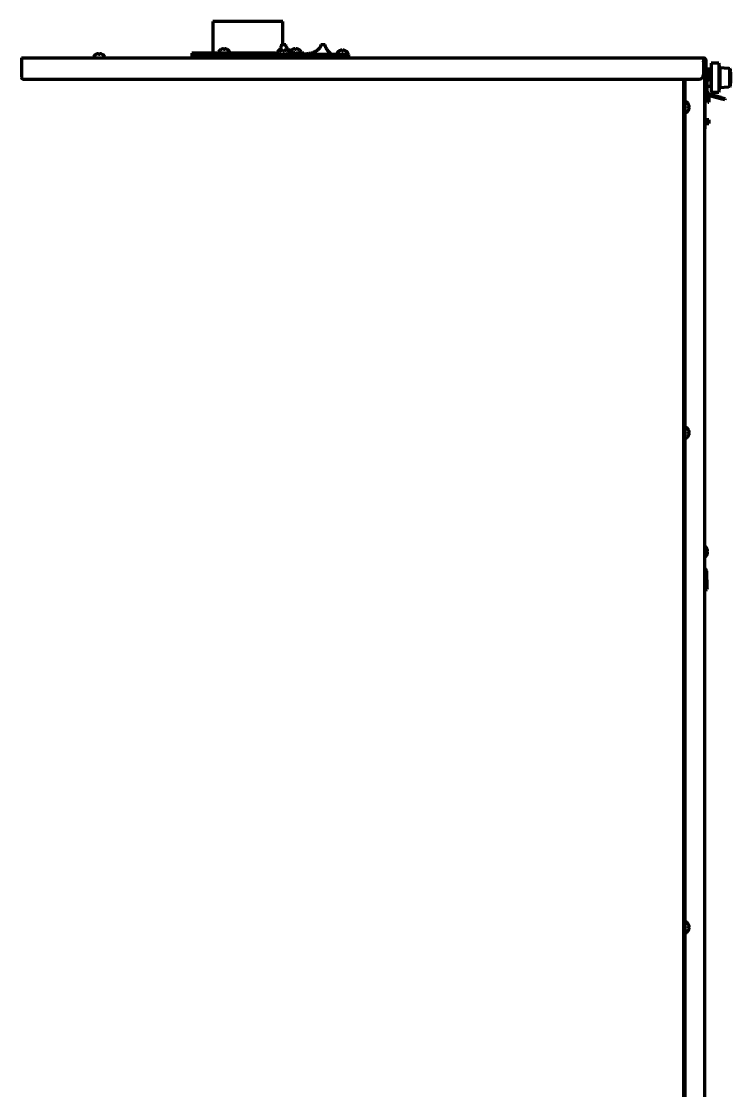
# Model space of a CAD drawing. Header units: inches. Extents: x -3077 to 7201, y 316 to 5463.
# Drawn here: x 1509 to 2015, y 3016 to 3778 of the extents above; entities that cross this region are included whole.
import ezdxf

# ---------------------------------------------------------------- set-up
doc = ezdxf.new("R2010")
doc.units = ezdxf.units.IN

msp = doc.modelspace()

# ---------------------------------------------------------------- linework, layer by layer
at = {"linetype": 'Continuous', "lineweight": 70}
for p, q in [((1670.46, 3778.36), (1645.46, 3778.36)), ((1645.46, 3778.36), (1645.46, 3755.76)), ((1695.46, 3778.36), (1670.46, 3778.36)), ((1695.46, 3761.95), (1695.46, 3778.36)), ((1694.35, 3761.96), (1697.46, 3761.96)), ((1722.46, 3761.96), (1725.57, 3761.96)), ((1508.76, 3752.26), (1995.56, 3752.26)), ((1508.76, 3752.26), (1508.76, 3750.15)), ((1560.26, 3752.86), (1560.26, 3752.66)), ((1561.96, 3754.7), (1561.96, 3754.73)), ((1566.56, 3754.73), (1566.56, 3754.7)), ((1568.26, 3752.66), (1568.26, 3752.86)), ((1629.46, 3753.26), (1677.46, 3753.26)), ((1629.46, 3753.26), (1629.46, 3752.26)), ((1689.89, 3755.76), (1630.46, 3755.76)), ((1630.46, 3755.76), (1630.46, 3754.26)), ((1677.46, 3754.26), (1630.46, 3754.26)), ((1645.46, 3754.25), (1645.46, 3753.25)), ((1649.46, 3756.36), (1649.46, 3756.16)), ((1651.16, 3758.2), (1651.16, 3758.23)), ((1651.86, 3753.44), (1651.53, 3753.26)), ((1651.71, 3754.26), (1651.86, 3754.17)), ((1651.86, 3754.17), (1651.86, 3753.44)), ((1651.86, 3754.17), (1655.06, 3754.17)), ((1655.06, 3753.44), (1651.86, 3753.44)), ((1655.06, 3754.17), (1655.21, 3754.26)), ((1655.06, 3753.44), (1655.06, 3754.17)), ((1655.39, 3753.26), (1655.06, 3753.44)), ((1655.76, 3758.23), (1655.76, 3758.2)), ((1657.46, 3756.16), (1657.46, 3756.36)), ((1738.54, 3753.26), (1676.96, 3753.26)), ((1676.96, 3753.26), (1676.96, 3752.26)), ((1742.46, 3754.76), (1677.46, 3754.76)), ((1677.46, 3754.76), (1677.46, 3753.26)), ((1689.96, 3755.1), (1689.96, 3754.76)), ((1691.96, 3755.36), (1691.96, 3755.16)), ((1693.66, 3757.2), (1693.66, 3757.23)), ((1698.26, 3757.23), (1698.26, 3757.2)), ((1699.96, 3755.16), (1699.96, 3755.36)), ((1702.16, 3758.2), (1702.16, 3758.23)), ((1710.46, 3755.76), (1704.95, 3755.76)), ((1706.76, 3758.23), (1706.76, 3758.2)), ((1708.46, 3756.16), (1708.46, 3756.36)), ((1710.46, 3754.99), (1710.46, 3755.76)), ((1729.96, 3754.76), (1729.96, 3755.1)), ((1733.96, 3755.36), (1733.96, 3755.16)), ((1735.66, 3757.2), (1735.66, 3757.23)), ((1742.96, 3753.26), (1738.54, 3753.26)), ((1740.26, 3757.23), (1740.26, 3757.2)), ((1741.96, 3755.16), (1741.96, 3755.36)), ((1742.46, 3753.26), (1742.46, 3754.76)), ((1742.96, 3752.26), (1742.96, 3753.26)), ((1995.56, 3752.26), (1995.56, 3750.15)), ((1508.73, 3751.16), (1508.77, 3751.16)), ((1508.76, 3750.15), (1508.76, 3738.25)), ((1995.56, 3750.15), (1995.56, 3740.25)), ((1996.36, 3748.56), (1996.36, 2424.36)), ((1996.56, 3730.26), (1996.56, 3750.26)), ((1997.56, 3750.26), (1996.56, 3750.26)), ((1997.56, 3730.26), (1997.56, 3750.26)), ((2001.06, 3748.59), (2001.06, 3727.93)), ((2006.66, 3748.59), (2001.06, 3748.59)), ((2006.66, 3748.59), (2006.66, 3738.26)), ((2007.24, 3745.27), (2006.66, 3748.59)), ((2013.53, 3744.83), (2007.24, 3745.27)), ((2007.24, 3745.27), (2007.24, 3738.26)), ((2013.53, 3744.83), (2013.53, 3744.75)), ((2013.53, 3744.75), (2014.54, 3744.68)), ((2014.03, 3744.71), (2013.53, 3744.75)), ((2014.54, 3731.83), (2014.54, 3744.68)), ((1509.76, 3737.26), (1992.56, 3737.26)), ((1981.56, 2085.76), (1981.56, 3737.25)), ((1982.36, 3737.25), (1982.36, 2426.36)), ((1998.06, 3744.26), (1997.96, 3744.16)), ((1998.16, 3744.16), (1997.96, 3744.16)), ((1998, 3742.46), (1998.04, 3742.46)), ((1998.04, 3737.86), (1998, 3737.86)), ((2000.86, 3744.26), (1998.06, 3744.26)), ((1998.06, 3744.26), (1998.06, 3744.16)), ((2000, 3742.46), (2000.04, 3742.46)), ((2000.04, 3737.86), (2000, 3737.86)), ((2000.86, 3744.26), (2000.86, 3732.26)), ((2001.06, 3744.06), (2000.86, 3744.26)), ((2006.66, 3738.26), (2006.66, 3727.93)), ((2007.24, 3738.26), (2007.24, 3731.25)), ((1996.56, 3736.33), (1996.56, 3701.76)), ((1996.56, 3733.76), (1996.56, 3733.76)), ((1996.56, 3730.86), (1996.56, 3730.86)), ((1996.56, 3727.26), (1996.56, 3730.26)), ((1997.56, 3732.76), (1998.06, 3732.26)), ((1998.06, 3730.86), (1997.56, 3730.86)), ((1997.56, 3730.26), (1997.56, 3727.26)), ((1997.96, 3736.16), (1998.16, 3736.16)), ((1998.06, 3736.16), (1998.06, 3732.26)), ((1998.06, 3732.26), (2000.86, 3732.26)), ((1998.06, 3730.86), (1998.06, 3728.16)), ((2000.86, 3732.26), (2001.06, 3732.46)), ((2006.66, 3727.93), (2007.24, 3731.25)), ((2007.24, 3731.25), (2013.53, 3731.68)), ((2014.54, 3731.83), (2013.53, 3731.76)), ((2013.53, 3731.76), (2013.53, 3731.68)), ((1996.56, 3728.16), (1996.56, 3728.16)), ((1996.56, 3727.76), (1996.56, 3727.76)), ((1997.56, 3727.26), (1996.56, 3727.26)), ((1997.56, 3728.16), (1998.06, 3728.16)), ((1997.76, 3727.76), (1997.56, 3727.76)), ((1997.76, 3727.76), (1997.76, 3727.16)), ((1997.76, 3725.92), (1997.76, 3720.76)), ((1997.76, 3721.76), (1998.76, 3721.76)), ((2007.89, 3723.18), (1998.04, 3725.82)), ((2008.15, 3724.15), (1998.3, 3726.79)), ((1998.76, 3726.76), (1998.43, 3726.76)), ((1998.76, 3727.72), (1999.56, 3727.72)), ((1998.76, 3727.72), (1998.76, 3726.67)), ((1998.76, 3725.63), (1998.76, 3722.52)), ((1998.76, 3722.52), (1998.76, 3720.79)), ((1998.76, 3722.52), (1999.56, 3722.52)), ((1999.56, 3727.72), (1999.56, 3726.45)), ((1999.56, 3725.42), (1999.56, 3722.52)), ((1999.56, 3722.52), (1999.56, 3720.79)), ((2001.06, 3727.93), (2006.66, 3727.93)), ((2010.79, 3722.41), (2007.89, 3723.18)), ((2008.15, 3724.15), (2011.05, 3723.37)), ((2011.05, 3723.37), (2010.79, 3722.41)), ((1982.96, 3721.16), (1982.76, 3721.16)), ((1984.8, 3719.46), (1984.84, 3719.46)), ((1984.84, 3714.86), (1984.8, 3714.86)), ((1996.56, 3720.76), (1997.76, 3720.76)), ((1998.76, 3720.79), (1999.56, 3720.79)), ((1982.76, 3713.16), (1982.96, 3713.16)), ((1998.06, 3708.11), (1996.56, 3708.11)), ((1998.06, 3708.11), (1998.06, 3705.41)), ((1999.56, 3708.11), (1998.06, 3708.11)), ((1999.56, 3708.11), (1999.56, 3705.41)), ((1996.56, 3701.76), (1996.36, 3701.76)), ((1996.56, 3705.41), (1998.06, 3705.41)), ((1998.06, 3705.41), (1999.56, 3705.41)), ((1982.96, 3488.96), (1982.76, 3488.96)), ((1984.8, 3487.26), (1984.84, 3487.26)), ((1982.76, 3480.96), (1982.96, 3480.96)), ((1984.84, 3482.66), (1984.8, 3482.66)), ((1998, 3402.46), (1998.04, 3402.46)), ((1998.04, 3397.86), (1998, 3397.86)), ((1996.7, 3386.43), (1997.13, 3374.05)), ((1997.7, 3386.46), (1998.13, 3374.09)), ((1997.16, 3373.05), (1997.13, 3374.05)), ((1997.16, 3373.05), (1998.16, 3373.09)), ((1998.13, 3374.09), (1998.16, 3373.09)), ((1982.96, 3136.26), (1982.76, 3136.26)), ((1984.8, 3134.56), (1984.84, 3134.56)), ((1982.76, 3128.26), (1982.96, 3128.26)), ((1984.84, 3129.96), (1984.8, 3129.96))]:
    msp.add_line(p, q, dxfattribs=at)
for centre, radius, start, end in [((1560.66, 3752.86), 0.4, 149.69882, 180), ((1560.66, 3752.66), 0.4, 180, 270), ((1564.46, 3750.64), 4.8, 121.58373, 149.69882), ((1564.26, 3750.95), 3.78, 90.00345, 97.60407), ((1564.26, 3750.95), 3.78, 82.39595, 89.99653), ((1564.06, 3750.64), 4.8, 30.30118, 58.41865), ((1567.86, 3752.66), 0.4, 270, 0), ((1567.86, 3752.86), 0.4, 0, 30.30118), ((1649.86, 3756.36), 0.4, 149.69882, 180), ((1649.86, 3756.16), 0.4, 180, 270), ((1653.66, 3754.14), 4.8, 121.58373, 149.69882), ((1653.46, 3754.45), 3.78, 90.00345, 97.60407), ((1653.46, 3754.45), 3.78, 82.39595, 89.99653), ((1653.26, 3754.14), 4.8, 30.30118, 58.41865), ((1657.06, 3756.16), 0.4, 270, 0), ((1657.06, 3756.36), 0.4, 0, 30.30118), ((1692.36, 3755.36), 0.4, 149.69882, 180), ((1692.36, 3755.16), 0.4, 180, 270), ((1696.16, 3753.14), 4.8, 121.58373, 149.69882), ((1695.96, 3753.45), 3.78, 90.00345, 97.60407), ((1695.96, 3753.45), 3.78, 82.39595, 89.99653), ((1695.76, 3753.14), 4.8, 30.30118, 58.41865), ((1699.56, 3755.16), 0.4, 270, 0), ((1699.56, 3755.36), 0.4, 0, 30.30118), ((1704.66, 3754.14), 4.8, 121.58373, 141.3315), ((1704.46, 3754.45), 3.78, 90.00345, 97.60407), ((1704.46, 3754.45), 3.78, 82.39595, 89.99653), ((1704.26, 3754.14), 4.8, 30.30118, 58.41865), ((1708.06, 3756.16), 0.4, 270, 0), ((1708.06, 3756.36), 0.4, 0, 30.30118), ((1734.36, 3755.36), 0.4, 149.69882, 180), ((1734.36, 3755.16), 0.4, 180, 270), ((1738.16, 3753.14), 4.8, 121.58373, 149.69882), ((1737.96, 3753.45), 3.78, 90.00345, 97.60407), ((1737.96, 3753.45), 3.78, 82.39595, 89.99653), ((1737.76, 3753.14), 4.8, 30.30118, 58.41865), ((1741.56, 3755.16), 0.4, 270, 0), ((1741.56, 3755.36), 0.4, 0, 30.30118), ((1994.16, 3743.86), 2.4, 0, 23.5575), ((1993.94, 3739.96), 4.8, 56.9655, 59.69882), ((1997.96, 3743.76), 0.4, 90, 180), ((1993.94, 3739.96), 4.8, 31.58373, 41.04665), ((1993.94, 3740.36), 4.8, 318.95317, 328.41865), ((1994.26, 3740.16), 3.78, 0.00345, 7.60407), ((1994.26, 3740.16), 3.78, 352.39595, 359.99653), ((1998.16, 3743.76), 0.4, 59.69882, 90), ((1995.94, 3739.96), 4.8, 31.58373, 59.69882), ((1995.94, 3740.35), 4.8, 300.30118, 328.41865), ((1996.26, 3740.16), 3.78, 0.00345, 7.60407), ((1996.26, 3740.16), 3.78, 352.39595, 359.99653), ((1993.94, 3740.36), 4.8, 300.30118, 303.08174), ((1997.96, 3736.56), 0.4, 180, 270), ((1998.16, 3736.56), 0.4, 270, 300.30118), ((1998.56, 3727.76), 2, 194.45742, 255), ((1998.56, 3727.76), 1, 180, 255), ((1982.76, 3720.76), 0.4, 90, 180), ((1982.96, 3720.76), 0.4, 59.69882, 90), ((1980.74, 3716.96), 4.8, 31.58373, 59.69882), ((1980.74, 3717.35), 4.8, 300.30118, 328.41865), ((1981.06, 3717.16), 3.78, 0.00345, 7.60407), ((1981.06, 3717.16), 3.78, 352.39595, 359.99653), ((1982.76, 3713.56), 0.4, 180, 270), ((1982.96, 3713.56), 0.4, 270, 300.30118), ((1982.76, 3488.56), 0.4, 90, 180), ((1982.96, 3488.56), 0.4, 59.69882, 90), ((1980.74, 3484.76), 4.8, 31.58373, 59.69882), ((1981.06, 3484.96), 3.78, 0.00345, 7.60407), ((1982.76, 3481.36), 0.4, 180, 270), ((1982.96, 3481.36), 0.4, 270, 300.30118), ((1980.74, 3485.15), 4.8, 300.30118, 328.41865), ((1981.06, 3484.96), 3.78, 352.39595, 359.99653), ((1993.94, 3399.96), 4.8, 31.58373, 59.69882), ((1993.94, 3400.36), 4.8, 300.30118, 328.41865), ((1994.26, 3400.16), 3.78, 0.00345, 7.60407), ((1994.26, 3400.16), 3.78, 352.39595, 359.99653), ((1995.7, 3386.39), 2, 2, 70.64731), ((1995.7, 3386.39), 1, 2, 48.49044), ((1982.76, 3135.86), 0.4, 90, 180), ((1982.96, 3135.86), 0.4, 59.69882, 90), ((1980.74, 3132.06), 4.8, 31.58373, 59.69882), ((1982.76, 3128.66), 0.4, 180, 270), ((1982.96, 3128.66), 0.4, 270, 300.30118), ((1980.74, 3132.45), 4.8, 300.30118, 328.41865), ((1981.06, 3132.26), 3.78, 0.00345, 7.60407), ((1981.06, 3132.26), 3.78, 352.39595, 359.99653)]:
    msp.add_arc(centre, radius, start, end, dxfattribs=at)
for centre, major_axis, start_param, end_param in [((1509.76, 3738.25), (1, 0), 3.141593, 4.712389), ((1992.56, 3740.25), (3, 0), 4.712389, 6.283185)]:
    msp.add_ellipse(centre, major_axis=major_axis, ratio=0.99863, start_param=start_param, end_param=end_param, dxfattribs=at)
for points, knots in [([(1694.35, 3761.96), (1694.35, 3761.78), (1694.34, 3761.61), (1694.3, 3761.27), (1694.27, 3761.11), (1694.23, 3760.9), (1694.22, 3760.86), (1694.2, 3760.78), (1694.17, 3760.66), (1694.14, 3760.55), (1694.07, 3760.32), (1694.02, 3760.17), (1693.91, 3759.88), (1693.85, 3759.74), (1693.72, 3759.47), (1693.65, 3759.34), (1693.52, 3759.09), (1693.45, 3758.97), (1693.31, 3758.74), (1693.24, 3758.62), (1693.1, 3758.4), (1693.03, 3758.3), (1692.92, 3758.14), (1692.87, 3758.07), (1692.81, 3757.99), (1692.78, 3757.94), (1692.76, 3757.92), (1692.6, 3757.7), (1692.45, 3757.52), (1692.18, 3757.19), (1692.04, 3757.03), (1691.78, 3756.74), (1691.65, 3756.6), (1691.47, 3756.41), (1691.41, 3756.35), (1691.32, 3756.26), (1691.29, 3756.23), (1691.23, 3756.17), (1691.2, 3756.14), (1691.06, 3756), (1690.96, 3755.9), (1690.77, 3755.71), (1690.68, 3755.63), (1690.51, 3755.47), (1690.44, 3755.4), (1690.3, 3755.27), (1690.24, 3755.22), (1690.18, 3755.16), (1690.17, 3755.15), (1690.14, 3755.13), (1690.11, 3755.09), (1690.08, 3755.07), (1690.03, 3755.02), (1689.98, 3754.97), (1689.96, 3754.96), (1689.96, 3754.96), (1689.96, 3754.96)], [0, 0, 0, 0, 0.031247, 0.031247, 0.062494, 0.062494, 0.070306, 0.070306, 0.078118, 0.093741, 0.093741, 0.124988, 0.124988, 0.156235, 0.156235, 0.187482, 0.187482, 0.218729, 0.218729, 0.249977, 0.249977, 0.281224, 0.281224, 0.296847, 0.304659, 0.304659, 0.312471, 0.312471, 0.374965, 0.374965, 0.437459, 0.437459, 0.499953, 0.499953, 0.5312, 0.5312, 0.546824, 0.546824, 0.562447, 0.562447, 0.624941, 0.624941, 0.687436, 0.687436, 0.74993, 0.74993, 0.812424, 0.812424, 0.828047, 0.828047, 0.843671, 0.874918, 0.874918, 0.937412, 0.999906, 1, 1, 1, 1]), ([(1722.46, 3761.96), (1722.46, 3761.78), (1722.45, 3761.61), (1722.4, 3761.27), (1722.37, 3761.11), (1722.31, 3760.9), (1722.3, 3760.86), (1722.28, 3760.78), (1722.24, 3760.66), (1722.2, 3760.55), (1722.1, 3760.32), (1722.04, 3760.17), (1721.89, 3759.88), (1721.81, 3759.74), (1721.63, 3759.47), (1721.54, 3759.34), (1721.35, 3759.09), (1721.25, 3758.97), (1721.05, 3758.74), (1720.94, 3758.62), (1720.72, 3758.41), (1720.61, 3758.3), (1720.44, 3758.14), (1720.35, 3758.07), (1720.26, 3757.99), (1720.2, 3757.95), (1720.17, 3757.92), (1719.89, 3757.7), (1719.64, 3757.52), (1719.12, 3757.19), (1718.85, 3757.03), (1718.3, 3756.74), (1718.02, 3756.6), (1717.58, 3756.41), (1717.43, 3756.35), (1717.21, 3756.26), (1717.14, 3756.23), (1716.98, 3756.17), (1716.91, 3756.14), (1716.53, 3756), (1716.22, 3755.9), (1715.6, 3755.71), (1715.28, 3755.63), (1714.64, 3755.47), (1714.32, 3755.4), (1713.66, 3755.28), (1713.33, 3755.22), (1712.91, 3755.16), (1712.83, 3755.15), (1712.66, 3755.13), (1712.41, 3755.1), (1712.16, 3755.07), (1711.65, 3755.02), (1711.31, 3755), (1710.8, 3754.97), (1710.63, 3754.97), (1710.29, 3754.96), (1710.12, 3754.96), (1709.6, 3754.96), (1709.26, 3754.96), (1708.58, 3755), (1707.91, 3755.05), (1707.25, 3755.13), (1706.58, 3755.22), (1706.25, 3755.28), (1705.76, 3755.37), (1705.6, 3755.4), (1705.36, 3755.46), (1705.28, 3755.47), (1705.11, 3755.51), (1705.03, 3755.53), (1704.63, 3755.63), (1704.31, 3755.72), (1703.69, 3755.9), (1703.39, 3756.01), (1702.79, 3756.22), (1702.49, 3756.34), (1701.91, 3756.6), (1701.63, 3756.73), (1701.22, 3756.95), (1701.08, 3757.03), (1700.88, 3757.15), (1700.81, 3757.19), (1700.67, 3757.27), (1700.61, 3757.31), (1700.28, 3757.52), (1700.03, 3757.7), (1699.66, 3757.99), (1699.54, 3758.09), (1699.31, 3758.3), (1699.2, 3758.4), (1699.03, 3758.57), (1698.98, 3758.62), (1698.87, 3758.74), (1698.82, 3758.79), (1698.66, 3758.97), (1698.56, 3759.09), (1698.37, 3759.34), (1698.28, 3759.47), (1698.11, 3759.74), (1698.03, 3759.88), (1697.94, 3760.06), (1697.92, 3760.09), (1697.88, 3760.17), (1697.87, 3760.2), (1697.82, 3760.32), (1697.78, 3760.39), (1697.69, 3760.62), (1697.64, 3760.78), (1697.57, 3761.02), (1697.55, 3761.1), (1697.53, 3761.23), (1697.52, 3761.27), (1697.51, 3761.36), (1697.5, 3761.4), (1697.47, 3761.61), (1697.46, 3761.78), (1697.46, 3761.96)], [0, 0, 0, 0, 0.015625, 0.015625, 0.03125, 0.03125, 0.035156, 0.035156, 0.039063, 0.046875, 0.046875, 0.0625, 0.0625, 0.078125, 0.078125, 0.09375, 0.09375, 0.109375, 0.109375, 0.125, 0.125, 0.140625, 0.140625, 0.148438, 0.152344, 0.152344, 0.15625, 0.15625, 0.1875, 0.1875, 0.21875, 0.21875, 0.25, 0.25, 0.265625, 0.265625, 0.273438, 0.273438, 0.28125, 0.28125, 0.3125, 0.3125, 0.34375, 0.34375, 0.375, 0.375, 0.40625, 0.40625, 0.414063, 0.414063, 0.421875, 0.4375, 0.4375, 0.46875, 0.46875, 0.484375, 0.484375, 0.5, 0.5, 0.53125, 0.53125, 0.5625, 0.59375, 0.59375, 0.625, 0.625, 0.640625, 0.640625, 0.648438, 0.648438, 0.65625, 0.65625, 0.6875, 0.6875, 0.71875, 0.71875, 0.75, 0.75, 0.78125, 0.78125, 0.796875, 0.796875, 0.804688, 0.804688, 0.8125, 0.8125, 0.84375, 0.84375, 0.859375, 0.859375, 0.875, 0.875, 0.882813, 0.882813, 0.890625, 0.890625, 0.90625, 0.90625, 0.921875, 0.921875, 0.9375, 0.9375, 0.941406, 0.941406, 0.945313, 0.945313, 0.953125, 0.953125, 0.96875, 0.96875, 0.976563, 0.976563, 0.980469, 0.980469, 0.984375, 0.984375, 1, 1, 1, 1]), ([(1729.96, 3754.96), (1729.96, 3754.96), (1729.94, 3754.97), (1729.89, 3755.02), (1729.85, 3755.06), (1729.84, 3755.07), (1729.82, 3755.09), (1729.79, 3755.12), (1729.75, 3755.15), (1729.68, 3755.22), (1729.62, 3755.28), (1729.48, 3755.4), (1729.41, 3755.47), (1729.24, 3755.63), (1729.15, 3755.71), (1728.96, 3755.9), (1728.85, 3756), (1728.72, 3756.14), (1728.69, 3756.17), (1728.63, 3756.23), (1728.54, 3756.31), (1728.45, 3756.41), (1728.27, 3756.6), (1728.14, 3756.73), (1727.88, 3757.03), (1727.74, 3757.18), (1727.47, 3757.52), (1727.32, 3757.7), (1727.14, 3757.94), (1727.11, 3757.99), (1727.03, 3758.09), (1727, 3758.14), (1726.89, 3758.3), (1726.82, 3758.4), (1726.68, 3758.62), (1726.61, 3758.73), (1726.47, 3758.97), (1726.4, 3759.09), (1726.31, 3759.25), (1726.3, 3759.28), (1726.26, 3759.34), (1726.21, 3759.44), (1726.17, 3759.54), (1726.07, 3759.74), (1726.01, 3759.88), (1725.9, 3760.17), (1725.85, 3760.31), (1725.79, 3760.51), (1725.78, 3760.54), (1725.76, 3760.62), (1725.75, 3760.66), (1725.72, 3760.78), (1725.7, 3760.86), (1725.65, 3761.1), (1725.62, 3761.27), (1725.6, 3761.48), (1725.59, 3761.52), (1725.58, 3761.61), (1725.58, 3761.65), (1725.57, 3761.78), (1725.57, 3761.87), (1725.57, 3761.96)], [0, 0, 0, 0, 0.062412, 0.124918, 0.124918, 0.140544, 0.140544, 0.156171, 0.187424, 0.187424, 0.24993, 0.24993, 0.312436, 0.312436, 0.374941, 0.374941, 0.437447, 0.437447, 0.453074, 0.453074, 0.4687, 0.499953, 0.499953, 0.562459, 0.562459, 0.624965, 0.624965, 0.687471, 0.687471, 0.703097, 0.703097, 0.718724, 0.718724, 0.749977, 0.749977, 0.781229, 0.781229, 0.812482, 0.812482, 0.820296, 0.820296, 0.828109, 0.843735, 0.843735, 0.874988, 0.874988, 0.906241, 0.906241, 0.914054, 0.914054, 0.921868, 0.921868, 0.937494, 0.937494, 0.968747, 0.968747, 0.97656, 0.97656, 0.984374, 0.984374, 1, 1, 1, 1]), ([(1563.76, 3754.7), (1563.76, 3754.83), (1563.76, 3754.93), (1563.76, 3755.07), (1563.76, 3755.11), (1563.76, 3755.19), (1563.76, 3755.22), (1563.76, 3755.25)], [0, 0, 0, 0, 0.5, 0.5, 0.75, 0.75, 1, 1, 1, 1]), ([(1566.56, 3754.7), (1566.36, 3754.83), (1566.15, 3754.93), (1565.82, 3755.07), (1565.71, 3755.11), (1565.49, 3755.19), (1565.37, 3755.22), (1565.26, 3755.25)], [0, 0, 0, 0, 0.5, 0.5, 0.75, 0.75, 1, 1, 1, 1]), ([(1652.96, 3758.2), (1652.96, 3758.33), (1652.96, 3758.43), (1652.96, 3758.57), (1652.96, 3758.61), (1652.96, 3758.69), (1652.96, 3758.72), (1652.96, 3758.75)], [0, 0, 0, 0, 0.5, 0.5, 0.75, 0.75, 1, 1, 1, 1]), ([(1655.76, 3758.2), (1655.56, 3758.33), (1655.35, 3758.43), (1655.02, 3758.57), (1654.91, 3758.61), (1654.69, 3758.69), (1654.57, 3758.72), (1654.46, 3758.75)], [0, 0, 0, 0, 0.5, 0.5, 0.75, 0.75, 1, 1, 1, 1]), ([(1695.46, 3757.2), (1695.46, 3757.33), (1695.46, 3757.43), (1695.46, 3757.57), (1695.46, 3757.61), (1695.46, 3757.69), (1695.46, 3757.72), (1695.46, 3757.75)], [0, 0, 0, 0, 0.5, 0.5, 0.75, 0.75, 1, 1, 1, 1]), ([(1698.26, 3757.2), (1698.06, 3757.33), (1697.85, 3757.43), (1697.52, 3757.57), (1697.41, 3757.61), (1697.19, 3757.69), (1697.07, 3757.72), (1696.96, 3757.75)], [0, 0, 0, 0, 0.5, 0.5, 0.75, 0.75, 1, 1, 1, 1]), ([(1703.96, 3758.2), (1703.96, 3758.33), (1703.96, 3758.43), (1703.96, 3758.57), (1703.96, 3758.61), (1703.96, 3758.69), (1703.96, 3758.72), (1703.96, 3758.75)], [0, 0, 0, 0, 0.5, 0.5, 0.75, 0.75, 1, 1, 1, 1]), ([(1706.76, 3758.2), (1706.56, 3758.33), (1706.35, 3758.43), (1706.02, 3758.57), (1705.91, 3758.61), (1705.69, 3758.69), (1705.57, 3758.72), (1705.46, 3758.75)], [0, 0, 0, 0, 0.5, 0.5, 0.75, 0.75, 1, 1, 1, 1]), ([(1737.46, 3757.2), (1737.46, 3757.33), (1737.46, 3757.43), (1737.46, 3757.57), (1737.46, 3757.61), (1737.46, 3757.69), (1737.46, 3757.72), (1737.46, 3757.75)], [0, 0, 0, 0, 0.5, 0.5, 0.75, 0.75, 1, 1, 1, 1]), ([(1740.26, 3757.2), (1740.06, 3757.33), (1739.85, 3757.43), (1739.52, 3757.57), (1739.41, 3757.61), (1739.19, 3757.69), (1739.07, 3757.72), (1738.96, 3757.75)], [0, 0, 0, 0, 0.5, 0.5, 0.75, 0.75, 1, 1, 1, 1]), ([(1995.14, 3749.98), (1995.25, 3749.9), (1995.65, 3749.63), (1996.19, 3749.16), (1996.36, 3748.76), (1996.36, 3748.56)], [0, 0, 0, 0, 0.1556, 0.5778, 1, 1, 1, 1]), ([(1996.36, 3748.56), (1996.36, 3748.87), (1996.19, 3749.5), (1995.73, 3749.96), (1995.46, 3750.11)], [0, 0, 0, 0, 0.500994, 1, 1, 1, 1]), ([(1998, 3740.66), (1998.13, 3740.66), (1998.24, 3740.66), (1998.37, 3740.66), (1998.42, 3740.66), (1998.49, 3740.66), (1998.53, 3740.66), (1998.55, 3740.66)], [0, 0, 0, 0, 0.5, 0.5, 0.75, 0.75, 1, 1, 1, 1]), ([(1998, 3737.86), (1998.13, 3738.06), (1998.24, 3738.27), (1998.37, 3738.59), (1998.42, 3738.7), (1998.49, 3738.93), (1998.53, 3739.04), (1998.55, 3739.16)], [0, 0, 0, 0, 0.5, 0.5, 0.75, 0.75, 1, 1, 1, 1]), ([(2000, 3740.66), (2000.13, 3740.66), (2000.24, 3740.66), (2000.37, 3740.66), (2000.42, 3740.66), (2000.49, 3740.66), (2000.53, 3740.66), (2000.55, 3740.66)], [0, 0, 0, 0, 0.5, 0.5, 0.75, 0.75, 1, 1, 1, 1]), ([(2000, 3737.86), (2000.13, 3738.06), (2000.24, 3738.27), (2000.37, 3738.59), (2000.42, 3738.7), (2000.49, 3738.93), (2000.53, 3739.04), (2000.55, 3739.16)], [0, 0, 0, 0, 0.5, 0.5, 0.75, 0.75, 1, 1, 1, 1]), ([(1984.8, 3717.66), (1984.93, 3717.66), (1985.04, 3717.66), (1985.17, 3717.66), (1985.22, 3717.66), (1985.29, 3717.66), (1985.33, 3717.66), (1985.35, 3717.66)], [0, 0, 0, 0, 0.5, 0.5, 0.75, 0.75, 1, 1, 1, 1]), ([(1984.8, 3714.86), (1984.93, 3715.06), (1985.04, 3715.27), (1985.17, 3715.59), (1985.22, 3715.7), (1985.29, 3715.93), (1985.33, 3716.04), (1985.35, 3716.16)], [0, 0, 0, 0, 0.5, 0.5, 0.75, 0.75, 1, 1, 1, 1]), ([(1984.8, 3485.46), (1984.93, 3485.46), (1985.04, 3485.46), (1985.17, 3485.46), (1985.22, 3485.46), (1985.29, 3485.46), (1985.33, 3485.46), (1985.35, 3485.46)], [0, 0, 0, 0, 0.5, 0.5, 0.75, 0.75, 1, 1, 1, 1]), ([(1984.8, 3482.66), (1984.93, 3482.86), (1985.04, 3483.07), (1985.17, 3483.39), (1985.22, 3483.5), (1985.29, 3483.73), (1985.33, 3483.84), (1985.35, 3483.96)], [0, 0, 0, 0, 0.5, 0.5, 0.75, 0.75, 1, 1, 1, 1]), ([(1998, 3400.66), (1998.13, 3400.66), (1998.24, 3400.66), (1998.37, 3400.66), (1998.42, 3400.66), (1998.49, 3400.66), (1998.53, 3400.66), (1998.55, 3400.66)], [0, 0, 0, 0, 0.5, 0.5, 0.75, 0.75, 1, 1, 1, 1]), ([(1998, 3397.86), (1998.13, 3398.06), (1998.24, 3398.27), (1998.37, 3398.59), (1998.42, 3398.7), (1998.49, 3398.93), (1998.53, 3399.04), (1998.55, 3399.16)], [0, 0, 0, 0, 0.5, 0.5, 0.75, 0.75, 1, 1, 1, 1]), ([(1984.8, 3132.76), (1984.93, 3132.76), (1985.04, 3132.76), (1985.17, 3132.76), (1985.22, 3132.76), (1985.29, 3132.76), (1985.33, 3132.76), (1985.35, 3132.76)], [0, 0, 0, 0, 0.5, 0.5, 0.75, 0.75, 1, 1, 1, 1]), ([(1984.8, 3129.96), (1984.93, 3130.16), (1985.04, 3130.37), (1985.17, 3130.69), (1985.22, 3130.8), (1985.29, 3131.03), (1985.33, 3131.14), (1985.35, 3131.26)], [0, 0, 0, 0, 0.5, 0.5, 0.75, 0.75, 1, 1, 1, 1])]:
    msp.add_open_spline(points, degree=3, knots=knots, dxfattribs=at)
for points in [[(1563.26, 3755.25), (1563.2, 3755.24), (1563.1, 3755.21), (1562.94, 3755.16), (1562.78, 3755.1), (1562.62, 3755.04), (1562.47, 3754.97), (1562.31, 3754.9), (1562.15, 3754.81), (1562.02, 3754.74), (1561.96, 3754.7)], [(1563.76, 3755.25), (1563.74, 3755.25), (1563.69, 3755.26), (1563.62, 3755.27), (1563.54, 3755.27), (1563.47, 3755.27), (1563.4, 3755.27), (1563.33, 3755.26), (1563.28, 3755.25), (1563.26, 3755.25)], [(1565.26, 3755.25), (1565.23, 3755.25), (1565.18, 3755.26), (1565.11, 3755.27), (1565.04, 3755.27), (1564.97, 3755.27), (1564.9, 3755.26), (1564.83, 3755.26), (1564.78, 3755.25), (1564.76, 3755.25)], [(1564.76, 3755.25), (1564.76, 3755.24), (1564.76, 3755.21), (1564.76, 3755.16), (1564.76, 3755.1), (1564.76, 3755.04), (1564.76, 3754.97), (1564.76, 3754.9), (1564.76, 3754.81), (1564.76, 3754.74), (1564.76, 3754.7)], [(1652.46, 3758.75), (1652.4, 3758.74), (1652.3, 3758.71), (1652.14, 3758.66), (1651.98, 3758.6), (1651.82, 3758.54), (1651.67, 3758.47), (1651.51, 3758.4), (1651.35, 3758.31), (1651.22, 3758.24), (1651.16, 3758.2)], [(1652.96, 3758.75), (1652.94, 3758.75), (1652.89, 3758.76), (1652.82, 3758.77), (1652.74, 3758.77), (1652.67, 3758.77), (1652.6, 3758.77), (1652.53, 3758.76), (1652.48, 3758.75), (1652.46, 3758.75)], [(1654.46, 3758.75), (1654.43, 3758.75), (1654.38, 3758.76), (1654.31, 3758.77), (1654.24, 3758.77), (1654.17, 3758.77), (1654.1, 3758.76), (1654.03, 3758.76), (1653.98, 3758.75), (1653.96, 3758.75)], [(1653.96, 3758.75), (1653.96, 3758.74), (1653.96, 3758.71), (1653.96, 3758.66), (1653.96, 3758.6), (1653.96, 3758.54), (1653.96, 3758.47), (1653.96, 3758.4), (1653.96, 3758.31), (1653.96, 3758.24), (1653.96, 3758.2)], [(1694.96, 3757.75), (1694.9, 3757.74), (1694.8, 3757.71), (1694.64, 3757.66), (1694.48, 3757.6), (1694.32, 3757.54), (1694.17, 3757.47), (1694.01, 3757.4), (1693.85, 3757.31), (1693.72, 3757.24), (1693.66, 3757.2)], [(1695.46, 3757.75), (1695.44, 3757.75), (1695.39, 3757.76), (1695.32, 3757.77), (1695.24, 3757.77), (1695.17, 3757.77), (1695.1, 3757.77), (1695.03, 3757.76), (1694.98, 3757.75), (1694.96, 3757.75)], [(1696.96, 3757.75), (1696.93, 3757.75), (1696.88, 3757.76), (1696.81, 3757.77), (1696.74, 3757.77), (1696.67, 3757.77), (1696.6, 3757.76), (1696.53, 3757.76), (1696.48, 3757.75), (1696.46, 3757.75)], [(1696.46, 3757.75), (1696.46, 3757.74), (1696.46, 3757.71), (1696.46, 3757.66), (1696.46, 3757.6), (1696.46, 3757.54), (1696.46, 3757.47), (1696.46, 3757.4), (1696.46, 3757.31), (1696.46, 3757.24), (1696.46, 3757.2)], [(1703.46, 3758.75), (1703.4, 3758.74), (1703.3, 3758.71), (1703.14, 3758.66), (1702.98, 3758.6), (1702.82, 3758.54), (1702.67, 3758.47), (1702.51, 3758.4), (1702.35, 3758.31), (1702.22, 3758.24), (1702.16, 3758.2)], [(1703.96, 3758.75), (1703.94, 3758.75), (1703.89, 3758.76), (1703.82, 3758.77), (1703.74, 3758.77), (1703.67, 3758.77), (1703.6, 3758.77), (1703.53, 3758.76), (1703.48, 3758.75), (1703.46, 3758.75)], [(1705.46, 3758.75), (1705.43, 3758.75), (1705.38, 3758.76), (1705.31, 3758.77), (1705.24, 3758.77), (1705.17, 3758.77), (1705.1, 3758.76), (1705.03, 3758.76), (1704.98, 3758.75), (1704.96, 3758.75)], [(1704.96, 3758.75), (1704.96, 3758.74), (1704.96, 3758.71), (1704.96, 3758.66), (1704.96, 3758.6), (1704.96, 3758.54), (1704.96, 3758.47), (1704.96, 3758.4), (1704.96, 3758.31), (1704.96, 3758.24), (1704.96, 3758.2)], [(1736.96, 3757.75), (1736.9, 3757.74), (1736.8, 3757.71), (1736.64, 3757.66), (1736.48, 3757.6), (1736.32, 3757.54), (1736.17, 3757.47), (1736.01, 3757.4), (1735.85, 3757.31), (1735.72, 3757.24), (1735.66, 3757.2)], [(1737.46, 3757.75), (1737.44, 3757.75), (1737.39, 3757.76), (1737.32, 3757.77), (1737.24, 3757.77), (1737.17, 3757.77), (1737.1, 3757.77), (1737.03, 3757.76), (1736.98, 3757.75), (1736.96, 3757.75)], [(1738.96, 3757.75), (1738.93, 3757.75), (1738.88, 3757.76), (1738.81, 3757.77), (1738.74, 3757.77), (1738.67, 3757.77), (1738.6, 3757.76), (1738.53, 3757.76), (1738.48, 3757.75), (1738.46, 3757.75)], [(1738.46, 3757.75), (1738.46, 3757.74), (1738.46, 3757.71), (1738.46, 3757.66), (1738.46, 3757.6), (1738.46, 3757.54), (1738.46, 3757.47), (1738.46, 3757.4), (1738.46, 3757.31), (1738.46, 3757.24), (1738.46, 3757.2)], [(1997.56, 3750.26), (1997.56, 3750.33), (1997.55, 3750.47), (1997.52, 3750.67), (1997.46, 3750.88), (1997.39, 3751.07), (1997.29, 3751.26), (1997.18, 3751.43), (1997.05, 3751.6), (1996.9, 3751.74), (1996.74, 3751.88), (1996.56, 3751.99), (1996.37, 3752.09), (1996.18, 3752.16), (1995.98, 3752.22), (1995.77, 3752.25), (1995.63, 3752.26), (1995.56, 3752.26)], [(1996.56, 3750.26), (1996.56, 3750.29), (1996.56, 3750.36), (1996.54, 3750.46), (1996.51, 3750.57), (1996.47, 3750.66), (1996.43, 3750.76), (1996.37, 3750.84), (1996.3, 3750.93), (1996.23, 3751), (1996.15, 3751.07), (1996.06, 3751.12), (1995.97, 3751.17), (1995.87, 3751.21), (1995.77, 3751.24), (1995.66, 3751.25), (1995.59, 3751.26), (1995.56, 3751.26)], [(2014.54, 3744.68), (2014.58, 3744.41), (2014.64, 3743.9), (2014.72, 3743.19), (2014.79, 3742.54), (2014.84, 3741.94), (2014.89, 3741.39), (2014.92, 3740.88), (2014.95, 3740.42), (2014.98, 3740), (2014.99, 3739.63), (2015.01, 3739.29), (2015.02, 3739), (2015.02, 3738.74), (2015.02, 3738.5), (2015.03, 3738.25), (2015.02, 3738.01), (2015.02, 3737.76), (2015.02, 3737.51), (2015.01, 3737.22), (2014.99, 3736.88), (2014.98, 3736.51), (2014.95, 3736.09), (2014.92, 3735.63), (2014.89, 3735.12), (2014.84, 3734.57), (2014.79, 3733.97), (2014.72, 3733.32), (2014.64, 3732.61), (2014.58, 3732.1), (2014.54, 3731.83)], [(1998.55, 3741.16), (1998.54, 3741.21), (1998.51, 3741.32), (1998.46, 3741.48), (1998.4, 3741.64), (1998.34, 3741.8), (1998.28, 3741.95), (1998.2, 3742.1), (1998.11, 3742.27), (1998.04, 3742.39), (1998, 3742.46)], [(1998.55, 3739.66), (1998.54, 3739.66), (1998.51, 3739.66), (1998.46, 3739.66), (1998.4, 3739.66), (1998.34, 3739.66), (1998.28, 3739.66), (1998.2, 3739.66), (1998.11, 3739.66), (1998.04, 3739.66), (1998, 3739.66)], [(1998.55, 3740.66), (1998.56, 3740.68), (1998.56, 3740.73), (1998.57, 3740.8), (1998.57, 3740.87), (1998.57, 3740.94), (1998.57, 3741.01), (1998.56, 3741.09), (1998.56, 3741.13), (1998.55, 3741.16)], [(1998.55, 3739.16), (1998.56, 3739.18), (1998.56, 3739.23), (1998.57, 3739.31), (1998.57, 3739.38), (1998.57, 3739.45), (1998.57, 3739.52), (1998.56, 3739.59), (1998.56, 3739.63), (1998.55, 3739.66)], [(2000.55, 3741.16), (2000.54, 3741.21), (2000.51, 3741.32), (2000.46, 3741.48), (2000.4, 3741.64), (2000.34, 3741.79), (2000.28, 3741.95), (2000.2, 3742.1), (2000.11, 3742.27), (2000.04, 3742.39), (2000, 3742.46)], [(2000.55, 3739.66), (2000.54, 3739.66), (2000.51, 3739.66), (2000.46, 3739.66), (2000.4, 3739.66), (2000.34, 3739.66), (2000.28, 3739.66), (2000.2, 3739.66), (2000.11, 3739.66), (2000.04, 3739.66), (2000, 3739.66)], [(2000.55, 3740.66), (2000.56, 3740.68), (2000.56, 3740.73), (2000.57, 3740.8), (2000.57, 3740.87), (2000.57, 3740.94), (2000.57, 3741.01), (2000.56, 3741.08), (2000.56, 3741.13), (2000.55, 3741.16)], [(2000.55, 3739.16), (2000.56, 3739.18), (2000.56, 3739.23), (2000.57, 3739.31), (2000.57, 3739.38), (2000.57, 3739.45), (2000.57, 3739.52), (2000.56, 3739.59), (2000.56, 3739.63), (2000.55, 3739.66)], [(1985.35, 3718.16), (1985.34, 3718.21), (1985.31, 3718.32), (1985.26, 3718.48), (1985.2, 3718.64), (1985.14, 3718.79), (1985.08, 3718.95), (1985, 3719.1), (1984.91, 3719.27), (1984.84, 3719.39), (1984.8, 3719.46)], [(1985.35, 3716.66), (1985.34, 3716.66), (1985.31, 3716.66), (1985.26, 3716.66), (1985.2, 3716.66), (1985.14, 3716.66), (1985.08, 3716.66), (1985, 3716.66), (1984.91, 3716.66), (1984.84, 3716.66), (1984.8, 3716.66)], [(1985.35, 3717.66), (1985.36, 3717.68), (1985.36, 3717.73), (1985.37, 3717.8), (1985.37, 3717.87), (1985.37, 3717.94), (1985.37, 3718.01), (1985.36, 3718.08), (1985.36, 3718.13), (1985.35, 3718.16)], [(1985.35, 3716.16), (1985.36, 3716.18), (1985.36, 3716.23), (1985.37, 3716.31), (1985.37, 3716.38), (1985.37, 3716.45), (1985.37, 3716.52), (1985.36, 3716.59), (1985.36, 3716.63), (1985.35, 3716.66)], [(1985.35, 3485.96), (1985.34, 3486.01), (1985.31, 3486.12), (1985.26, 3486.28), (1985.2, 3486.44), (1985.14, 3486.59), (1985.08, 3486.75), (1985, 3486.9), (1984.91, 3487.07), (1984.84, 3487.19), (1984.8, 3487.26)], [(1985.35, 3485.46), (1985.36, 3485.48), (1985.36, 3485.53), (1985.37, 3485.6), (1985.37, 3485.67), (1985.37, 3485.74), (1985.37, 3485.81), (1985.36, 3485.88), (1985.36, 3485.93), (1985.35, 3485.96)], [(1985.35, 3484.46), (1985.34, 3484.46), (1985.31, 3484.46), (1985.26, 3484.46), (1985.2, 3484.46), (1985.14, 3484.46), (1985.08, 3484.46), (1985, 3484.46), (1984.91, 3484.46), (1984.84, 3484.46), (1984.8, 3484.46)], [(1985.35, 3483.96), (1985.36, 3483.98), (1985.36, 3484.03), (1985.37, 3484.11), (1985.37, 3484.18), (1985.37, 3484.25), (1985.37, 3484.32), (1985.36, 3484.39), (1985.36, 3484.43), (1985.35, 3484.46)], [(1998.55, 3401.16), (1998.54, 3401.21), (1998.51, 3401.32), (1998.46, 3401.48), (1998.4, 3401.64), (1998.34, 3401.8), (1998.28, 3401.95), (1998.2, 3402.1), (1998.11, 3402.27), (1998.04, 3402.39), (1998, 3402.46)], [(1998.55, 3400.66), (1998.56, 3400.68), (1998.56, 3400.73), (1998.57, 3400.8), (1998.57, 3400.87), (1998.57, 3400.94), (1998.57, 3401.01), (1998.56, 3401.09), (1998.56, 3401.13), (1998.55, 3401.16)], [(1998.55, 3399.66), (1998.54, 3399.66), (1998.51, 3399.66), (1998.46, 3399.66), (1998.4, 3399.66), (1998.34, 3399.66), (1998.28, 3399.66), (1998.2, 3399.66), (1998.11, 3399.66), (1998.04, 3399.66), (1998, 3399.66)], [(1998.55, 3399.16), (1998.56, 3399.18), (1998.56, 3399.23), (1998.57, 3399.31), (1998.57, 3399.38), (1998.57, 3399.45), (1998.57, 3399.52), (1998.56, 3399.59), (1998.56, 3399.63), (1998.55, 3399.66)], [(1985.35, 3133.26), (1985.34, 3133.31), (1985.31, 3133.42), (1985.26, 3133.58), (1985.2, 3133.74), (1985.14, 3133.89), (1985.08, 3134.05), (1985, 3134.2), (1984.91, 3134.37), (1984.84, 3134.49), (1984.8, 3134.56)], [(1985.35, 3131.76), (1985.34, 3131.76), (1985.31, 3131.76), (1985.26, 3131.76), (1985.2, 3131.76), (1985.14, 3131.76), (1985.08, 3131.76), (1985, 3131.76), (1984.91, 3131.76), (1984.84, 3131.76), (1984.8, 3131.76)], [(1985.35, 3132.76), (1985.36, 3132.78), (1985.36, 3132.83), (1985.37, 3132.9), (1985.37, 3132.97), (1985.37, 3133.04), (1985.37, 3133.11), (1985.36, 3133.18), (1985.36, 3133.23), (1985.35, 3133.26)], [(1985.35, 3131.26), (1985.36, 3131.28), (1985.36, 3131.33), (1985.37, 3131.41), (1985.37, 3131.48), (1985.37, 3131.55), (1985.37, 3131.62), (1985.36, 3131.69), (1985.36, 3131.73), (1985.35, 3131.76)]]:
    msp.add_open_spline(points, degree=3, dxfattribs=at)

doc.saveas('drawing.dxf')
